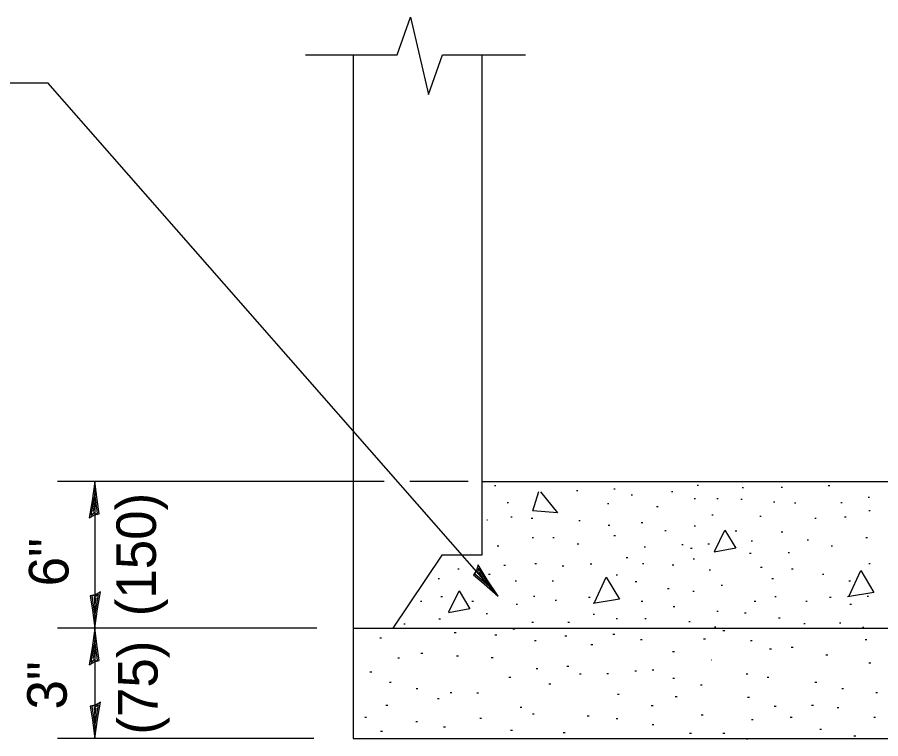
# Model space of a CAD drawing. Extents: x 40070 to 40750, y 78627 to 79067.
# Drawn here: x 40346.9 to 40399.3, y 78733.1 to 78776.9 of the extents above; entities that cross this region are included whole.
import ezdxf

# ---------------------------------------------------------------- set-up
doc = ezdxf.new("R2010")
doc.units = 0
for name, color, linetype in [('Design_EX_Roadway Dimensions', 7, 'Continuous'), ('Design_EX_Roadway Notes', 7, 'Continuous'), ('Removal_Items', 7, 'Continuous'), ('Topo_Building', 7, 'Continuous')]:
    doc.layers.add(name, color=color, linetype=linetype)

msp = doc.modelspace()

# ---------------------------------------------------------------- linework, layer by layer
at = {"layer": 'Design_EX_Roadway Dimensions'}
for p, q in [((40369.217, 78748.749), (40349.392, 78748.749)), ((40351.642, 78748.749), (40351.642, 78739.832)), ((40374.31, 78748.749), (40370.764, 78748.749)), ((40365.122, 78739.832), (40349.392, 78739.832)), ((40351.642, 78739.832), (40351.642, 78733.139)), ((40364.941, 78733.139), (40349.392, 78733.139))]:
    msp.add_line(p, q, dxfattribs=at)
for points in [[(40351.613, 78746.717), (40351.916, 78746.786), (40351.786, 78747.644), (40351.642, 78748.749), (40351.481, 78747.57), (40351.3, 78746.535), (40351.613, 78746.717), (40351.814, 78746.81), (40351.642, 78748.005), (40351.412, 78746.696), (40351.67, 78746.891), (40351.634, 78747.441), (40351.553, 78746.912)], [(40351.672, 78741.866), (40351.369, 78741.795), (40351.501, 78740.939), (40351.642, 78739.832), (40351.804, 78741.012), (40351.985, 78742.046), (40351.672, 78741.866), (40351.472, 78741.773), (40351.643, 78740.576), (40351.874, 78741.885), (40351.616, 78741.692), (40351.651, 78741.14), (40351.732, 78741.671)], [(40351.613, 78737.801), (40351.915, 78737.87), (40351.784, 78738.728), (40351.642, 78739.832), (40351.481, 78738.654), (40351.3, 78737.619), (40351.613, 78737.801), (40351.813, 78737.892), (40351.64, 78739.089), (40351.411, 78737.78), (40351.669, 78737.973), (40351.633, 78738.524), (40351.553, 78737.996)], [(40351.672, 78735.17), (40351.369, 78735.102), (40351.501, 78734.244), (40351.642, 78733.139), (40351.804, 78734.318), (40351.987, 78735.351), (40351.672, 78735.17), (40351.471, 78735.08), (40351.645, 78733.881), (40351.873, 78735.191), (40351.615, 78734.997), (40351.651, 78734.447), (40351.732, 78734.976)]]:
    msp.add_lwpolyline(points, dxfattribs=at)
at = {"layer": 'Design_EX_Roadway Notes'}
for p in [(40281.233, 78772.944), (40376.12, 78741.788)]:
    msp.add_line(p, (40348.793, 78772.944), dxfattribs=at)
msp.add_lwpolyline([(40374.803, 78743.336), (40374.62, 78743.084), (40375.285, 78742.526), (40376.12, 78741.788), (40375.465, 78742.781), (40374.92, 78743.678), (40374.803, 78743.336), (40374.713, 78743.135), (40375.633, 78742.347), (40374.941, 78743.484), (40374.875, 78743.168), (40375.265, 78742.778), (40374.977, 78743.228)], dxfattribs=at)
at = {"layer": 'Removal_Items'}
for p, q in [((40375.903, 78748.5), (40375.993, 78748.5)), ((40380.871, 78748.196), (40380.958, 78748.196)), ((40383.145, 78748.299), (40383.232, 78748.299)), ((40388.203, 78748.518), (40388.291, 78748.518)), ((40390.927, 78748.367), (40391.015, 78748.367)), ((40393.292, 78748.391), (40393.381, 78748.391)), ((40396.16, 78748.5), (40396.249, 78748.5)), ((40384.201, 78747.929), (40384.288, 78747.929)), ((40386.635, 78748.139), (40386.724, 78748.139)), ((40388.017, 78747.702), (40388.107, 78747.702)), ((40389.388, 78747.702), (40389.476, 78747.702)), ((40390.853, 78747.663), (40390.942, 78747.663)), ((40398.571, 78747.782), (40398.661, 78747.782)), ((40376.665, 78747.473), (40376.753, 78747.473)), ((40382.753, 78747.398), (40382.842, 78747.398)), ((40385.743, 78747.213), (40385.831, 78747.213)), ((40392.832, 78747.512), (40392.92, 78747.512)), ((40394.107, 78747.453), (40394.195, 78747.453)), ((40396.922, 78747.473), (40397.011, 78747.473)), ((40389.083, 78746.712), (40389.172, 78746.712)), ((40391.996, 78746.628), (40392.085, 78746.628)), ((40398.617, 78746.978), (40398.704, 78746.978)), ((40375.447, 78746.411), (40375.483, 78746.411)), ((40376.893, 78746.597), (40376.981, 78746.597)), ((40378.135, 78746.51), (40378.223, 78746.51)), ((40381.022, 78746.369), (40381.111, 78746.369)), ((40382.809, 78746.09), (40382.896, 78746.09)), ((40384.808, 78746.255), (40384.897, 78746.255)), ((40395.343, 78746.522), (40395.433, 78746.522)), ((40397.15, 78746.597), (40397.239, 78746.597)), ((40386.235, 78745.76), (40386.325, 78745.76)), ((40388.017, 78746.046), (40388.107, 78746.046)), ((40390.517, 78745.742), (40390.604, 78745.742)), ((40393.307, 78745.683), (40393.396, 78745.683)), ((40378.187, 78745.341), (40378.276, 78745.341)), ((40379.443, 78745.341), (40379.531, 78745.341)), ((40383.151, 78745.463), (40383.239, 78745.463)), ((40391.48, 78745.133), (40391.569, 78745.133)), ((40394.869, 78745.19), (40394.956, 78745.19)), ((40398.445, 78745.341), (40398.533, 78745.341)), ((40376.075, 78744.828), (40376.164, 78744.828)), ((40380.926, 78744.962), (40381.015, 78744.962)), ((40384.981, 78744.771), (40385.069, 78744.771)), ((40387.264, 78744.923), (40387.351, 78744.923)), ((40387.808, 78744.695), (40387.897, 78744.695)), ((40388.855, 78744.962), (40388.944, 78744.962)), ((40396.333, 78744.828), (40396.421, 78744.828)), ((40383.895, 78744.131), (40383.985, 78744.131)), ((40387.961, 78744.054), (40388.048, 78744.054)), ((40391.386, 78744.398), (40391.473, 78744.398)), ((40393.726, 78744.428), (40393.814, 78744.428)), ((40376.477, 78743.655), (40376.566, 78743.655)), ((40378.357, 78743.768), (40378.447, 78743.768)), ((40380.013, 78743.618), (40380.103, 78743.618)), ((40381.717, 78743.75), (40381.805, 78743.75)), ((40384.885, 78743.768), (40384.973, 78743.768)), ((40386.692, 78743.673), (40386.781, 78743.673)), ((40392.052, 78743.54), (40392.14, 78743.54)), ((40398.616, 78743.768), (40398.704, 78743.768)), ((40373.677, 78743.445), (40373.767, 78743.445)), ((40375.543, 78743.121), (40375.63, 78743.121)), ((40383.286, 78743.084), (40383.374, 78743.084)), ((40388.932, 78743.388), (40389.019, 78743.388)), ((40393.934, 78743.445), (40394.023, 78743.445)), ((40395.8, 78743.121), (40395.889, 78743.121)), ((40372.478, 78742.856), (40372.567, 78742.856)), ((40377.158, 78742.703), (40377.247, 78742.703)), ((40379.404, 78742.703), (40379.492, 78742.703)), ((40384.447, 78742.665), (40384.535, 78742.665)), ((40389.655, 78742.457), (40389.743, 78742.457)), ((40392.737, 78742.856), (40392.826, 78742.856)), ((40397.417, 78742.703), (40397.506, 78742.703)), ((40386.407, 78742.247), (40386.496, 78742.247)), ((40387.942, 78742.076), (40388.029, 78742.076)), ((40371.413, 78741.486), (40371.502, 78741.486)), ((40372.651, 78741.752), (40372.739, 78741.752)), ((40374.533, 78741.486), (40374.622, 78741.486)), ((40378.262, 78741.789), (40378.351, 78741.789)), ((40379.575, 78741.542), (40379.665, 78741.542)), ((40381.612, 78741.714), (40381.7, 78741.714)), ((40384.808, 78741.486), (40384.897, 78741.486)), ((40391.671, 78741.486), (40391.761, 78741.486)), ((40392.908, 78741.752), (40392.997, 78741.752)), ((40394.791, 78741.486), (40394.881, 78741.486)), ((40396.238, 78741.714), (40396.327, 78741.714)), ((40398.521, 78741.789), (40398.61, 78741.789)), ((40377.217, 78741.296), (40377.305, 78741.296)), ((40386.749, 78741.162), (40386.838, 78741.162)), ((40389.388, 78740.876), (40389.476, 78740.876)), ((40397.474, 78741.296), (40397.563, 78741.296)), ((40372.532, 78740.402), (40372.621, 78740.402)), ((40375.393, 78740.73), (40375.481, 78740.73)), ((40381.891, 78740.691), (40381.979, 78740.691)), ((40383.283, 78740.433), (40383.371, 78740.433)), ((40385.017, 78740.427), (40385.105, 78740.427)), ((40391.081, 78740.762), (40391.17, 78740.762)), ((40393.147, 78740.457), (40393.237, 78740.457)), ((40370.395, 78740.105), (40370.485, 78740.105)), ((40378.178, 78740.196), (40378.267, 78740.196)), ((40380.356, 78740.204), (40380.445, 78740.204)), ((40387.693, 78740.249), (40387.783, 78740.249)), ((40389.253, 78739.916), (40389.341, 78739.916)), ((40394.671, 78740.12), (40394.761, 78740.12)), ((40396.84, 78740.153), (40396.928, 78740.153)), ((40398.235, 78739.907), (40398.325, 78739.907)), ((40373.456, 78739.583), (40373.569, 78739.583)), ((40375.925, 78739.431), (40376.038, 78739.431)), ((40377.023, 78739.793), (40377.137, 78739.793)), ((40380.175, 78739.379), (40380.289, 78739.379)), ((40383.088, 78739.478), (40383.2, 78739.478)), ((40389.761, 78739.703), (40389.874, 78739.703)), ((40368.935, 78739.244), (40369.048, 78739.244)), ((40378.325, 78739.094), (40378.438, 78739.094)), ((40381.748, 78738.845), (40381.861, 78738.845)), ((40384.759, 78739.16), (40384.871, 78739.16)), ((40388.587, 78739.184), (40388.701, 78739.184)), ((40391.431, 78739.094), (40391.545, 78739.094)), ((40398.391, 78739.146), (40398.505, 78739.146)), ((40371.44, 78738.311), (40371.553, 78738.311)), ((40386.706, 78738.431), (40386.818, 78738.431)), ((40392.598, 78738.59), (40392.71, 78738.59)), ((40393.907, 78738.68), (40394.02, 78738.68)), ((40370.027, 78738.039), (40370.14, 78738.039)), ((40373.6, 78738.168), (40373.713, 78738.168)), ((40375.706, 78738.062), (40375.819, 78738.062)), ((40396.021, 78738.212), (40396.133, 78738.212)), ((40398.631, 78737.724), (40398.745, 78737.724)), ((40368.341, 78737.19), (40368.454, 78737.19)), ((40378.423, 78737.393), (40378.537, 78737.393)), ((40380.296, 78737.535), (40380.409, 78737.535)), ((40384.411, 78737.25), (40384.525, 78737.25)), ((40385.465, 78737.303), (40385.578, 78737.303)), ((40376.783, 78736.866), (40376.896, 78736.866)), ((40381.057, 78737.069), (40381.169, 78737.069)), ((40382.719, 78737.078), (40382.831, 78737.078)), ((40386.721, 78736.806), (40386.835, 78736.806)), ((40391.167, 78737.069), (40391.281, 78737.069)), ((40392.446, 78736.859), (40392.559, 78736.859)), ((40369.522, 78736.565), (40369.634, 78736.565)), ((40371.146, 78736.182), (40371.26, 78736.182)), ((40379.206, 78736.467), (40379.318, 78736.467)), ((40388.399, 78736.4), (40388.512, 78736.4)), ((40395.35, 78736.565), (40395.464, 78736.565)), ((40396.976, 78736.182), (40397.089, 78736.182)), ((40373.209, 78735.933), (40373.323, 78735.933)), ((40374.827, 78735.903), (40374.94, 78735.903)), ((40383.367, 78735.842), (40383.479, 78735.842)), ((40386.871, 78735.692), (40386.985, 78735.692)), ((40391.258, 78735.648), (40391.371, 78735.648)), ((40399.037, 78735.933), (40399.151, 78735.933)), ((40369.312, 78735.158), (40369.424, 78735.158)), ((40372.435, 78735.579), (40372.547, 78735.579)), ((40385.413, 78735.143), (40385.525, 78735.143)), ((40392.883, 78735.113), (40392.997, 78735.113)), ((40395.14, 78735.158), (40395.253, 78735.158)), ((40377.46, 78735.053), (40377.572, 78735.053)), ((40378.205, 78734.648), (40378.316, 78734.648)), ((40388.444, 78734.579), (40388.557, 78734.579)), ((40396.691, 78735.023), (40396.802, 78735.023)), ((40368.025, 78734.429), (40368.139, 78734.429)), ((40371.125, 78734.165), (40371.238, 78734.165)), ((40375.007, 78734.384), (40375.12, 78734.384)), ((40381.531, 78734.526), (40381.643, 78734.526)), ((40383.277, 78734.354), (40383.389, 78734.354)), ((40391.491, 78734.294), (40391.605, 78734.294)), ((40393.855, 78734.429), (40393.967, 78734.429)), ((40398.917, 78734.429), (40399.03, 78734.429)), ((40368.988, 78733.586), (40369.1, 78733.586)), ((40372.81, 78733.856), (40372.924, 78733.856)), ((40376.873, 78733.653), (40376.986, 78733.653)), ((40385.465, 78734), (40385.578, 78734)), ((40395.644, 78733.706), (40395.757, 78733.706)), ((40380.079, 78733.511), (40380.191, 78733.511)), ((40387.745, 78733.473), (40387.858, 78733.473)), ((40389.761, 78733.473), (40389.874, 78733.473)), ((40391.167, 78733.127), (40391.281, 78733.127)), ((40397.713, 78733.299), (40397.827, 78733.299))]:
    msp.add_line(p, q, dxfattribs=at)
for points in [[(40378.693, 78748.109), (40379.734, 78746.846), (40378.226, 78746.955), (40378.603, 78748.13)], [(40389.256, 78744.494), (40389.877, 78745.779), (40390.541, 78744.693), (40389.244, 78744.449)], [(40397.419, 78741.809), (40398.128, 78743.339), (40398.925, 78742.008), (40397.33, 78741.741)], [(40381.975, 78741.404), (40382.683, 78742.934), (40383.481, 78741.603), (40381.885, 78741.338)], [(40373.129, 78740.822), (40373.749, 78742.107), (40374.415, 78741.021), (40373.119, 78740.777)], [(40389.061, 78737.912), (40389.076, 78737.912)]]:
    msp.add_lwpolyline(points, dxfattribs=at)
at = {"layer": 'Topo_Building'}
for p, q in [((40364.425, 78774.641), (40369.994, 78774.641)), ((40367.317, 78774.641), (40367.317, 78733.139)), ((40372.753, 78774.641), (40377.787, 78774.641)), ((40375.136, 78774.641), (40375.136, 78744.278)), ((40375.136, 78748.749), (40442.075, 78748.749)), ((40372.699, 78744.278), (40369.727, 78739.832)), ((40375.136, 78744.278), (40372.699, 78744.278)), ((40367.317, 78739.832), (40449.893, 78739.832)), ((40367.317, 78733.139), (40449.893, 78733.139))]:
    msp.add_line(p, q, dxfattribs=at)
msp.add_lwpolyline([(40369.994, 78774.641), (40370.797, 78776.918), (40371.896, 78772.232), (40372.753, 78774.641)], dxfattribs=at)

# ---------------------------------------------------------------- texts
at = {"layer": 'Design_EX_Roadway Dimensions'}
for s, p in [('(150)', (40355.359, 78740.561)), ('6"', (40350.05, 78742.379)), ('(75)', (40355.458, 78733.378)), ('3"', (40349.942, 78734.903))]:
    msp.add_text(s, height=2.4, rotation=90, dxfattribs=at).set_placement(p)

doc.saveas('drawing.dxf')
